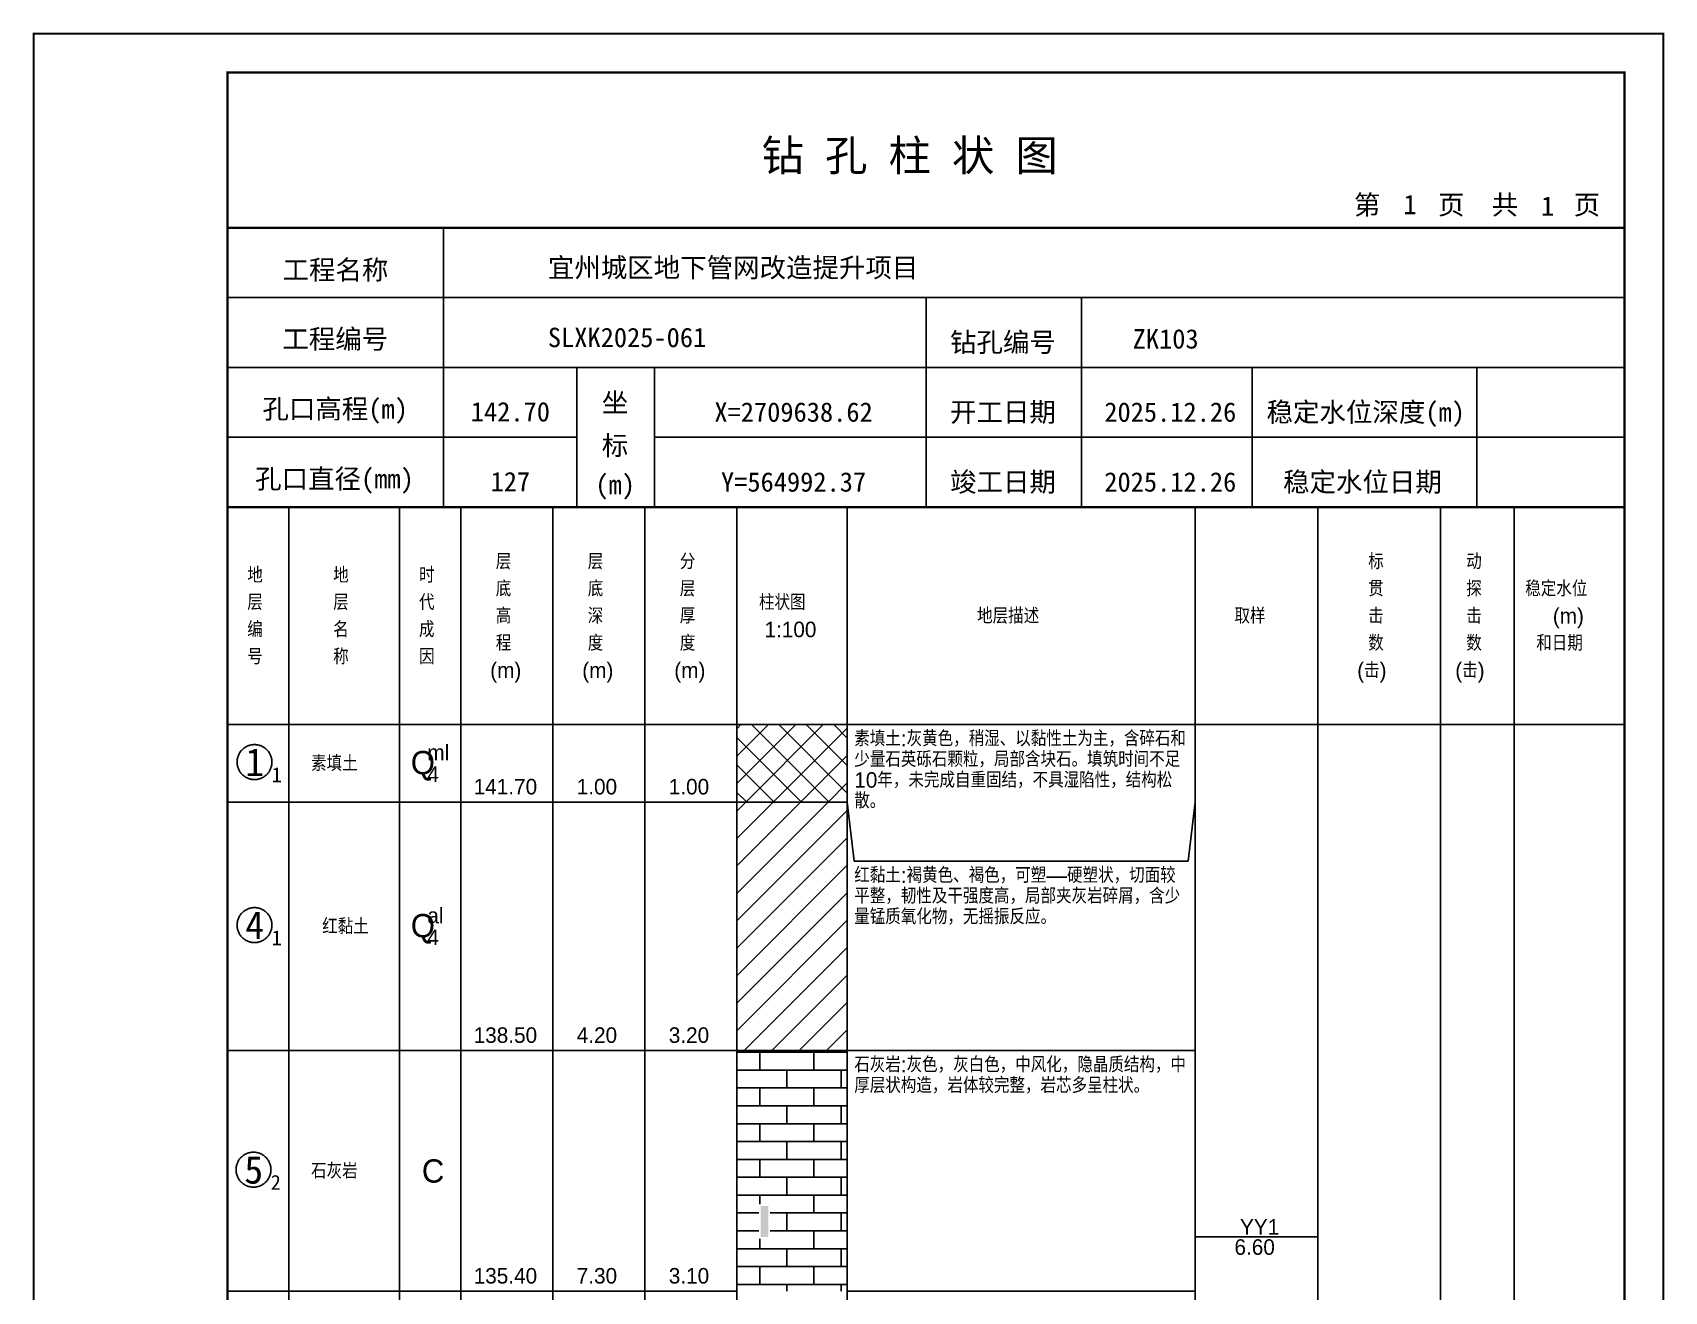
# Model space of a CAD drawing. Header units: millimetres. Extents: x 12489 to 89920, y 4630 to 4927.
# Drawn here: x 57369.3 to 57579.6, y 4764.7 to 4926.8 of the extents above; entities that cross this region are included whole.
import ezdxf
from ezdxf.enums import TextEntityAlignment as Align

# ---------------------------------------------------------------- set-up
doc = ezdxf.new("R2010")
doc.units = ezdxf.units.MM
doc.layers.add('ZZT_TC', color=7, linetype='Continuous')
doc.styles.add('成果图图块', font='', dxfattribs={"height": 2.5})
doc.styles.add('成果图模板', font='')
doc.styles.add('成果图模板标题', font='simhei.ttf')
doc.styles.add('成果图表体', font='Comfont.shx', dxfattribs={"height": 2, "bigfont": 'Hztxt12a.shx'})
doc.styles.get('成果图图块').set_extended_font_data('FangSong_GB2312')
doc.styles.get('成果图模板').set_extended_font_data('FangSong_GB2312')

# ---------------------------------------------------------------- blocks, each defined once
blk = doc.blocks.new('DCBH-1-1-1397', base_point=(0.3, -0.11))
at = {"layer": 'ZZT_TC', "color": 7}
blk.add_polyline3d([(-0.19, 2.31, 0), (-0.3, 2.31, 0), (-0.41, 2.3, 0), (-0.52, 2.29, 0), (-0.63, 2.27, 0), (-0.73, 2.24, 0), (-0.84, 2.21, 0), (-0.95, 2.18, 0), (-1.05, 2.14, 0), (-1.15, 2.09, 0), (-1.25, 2.04, 0), (-1.35, 1.99, 0), (-1.44, 1.93, 0), (-1.53, 1.87, 0), (-1.62, 1.8, 0), (-1.7, 1.73, 0), (-1.78, 1.65, 0), (-1.86, 1.57, 0), (-1.93, 1.49, 0), (-2, 1.4, 0), (-2.06, 1.31, 0), (-2.12, 1.22, 0), (-2.17, 1.12, 0), (-2.22, 1.02, 0), (-2.27, 0.92, 0), (-2.31, 0.82, 0), (-2.34, 0.71, 0), (-2.37, 0.61, 0), (-2.4, 0.5, 0), (-2.41, 0.39, 0), (-2.43, 0.28, 0), (-2.44, 0.17, 0), (-2.44, 0.06, 0), (-2.44, -0.05, 0), (-2.43, -0.16, 0), (-2.41, -0.27, 0), (-2.4, -0.38, 0), (-2.37, -0.49, 0), (-2.34, -0.6, 0), (-2.31, -0.7, 0), (-2.27, -0.8, 0), (-2.22, -0.9, 0), (-2.17, -1, 0), (-2.12, -1.1, 0), (-2.06, -1.19, 0), (-2, -1.28, 0), (-1.93, -1.37, 0), (-1.86, -1.45, 0), (-1.78, -1.53, 0), (-1.7, -1.61, 0), (-1.62, -1.68, 0), (-1.53, -1.75, 0), (-1.44, -1.81, 0), (-1.35, -1.87, 0), (-1.25, -1.93, 0), (-1.15, -1.98, 0), (-1.05, -2.02, 0), (-0.95, -2.06, 0), (-0.84, -2.1, 0), (-0.73, -2.13, 0), (-0.63, -2.15, 0), (-0.52, -2.17, 0), (-0.41, -2.18, 0), (-0.3, -2.19, 0), (-0.19, -2.19, 0), (-0.08, -2.19, 0), (0.03, -2.18, 0), (0.14, -2.17, 0), (0.25, -2.15, 0), (0.36, -2.13, 0), (0.47, -2.1, 0), (0.57, -2.06, 0), (0.67, -2.02, 0), (0.77, -1.98, 0), (0.87, -1.93, 0), (0.97, -1.87, 0), (1.06, -1.81, 0), (1.15, -1.75, 0), (1.24, -1.68, 0), (1.32, -1.61, 0), (1.4, -1.53, 0), (1.48, -1.45, 0), (1.55, -1.37, 0), (1.62, -1.28, 0), (1.68, -1.19, 0), (1.74, -1.1, 0), (1.8, -1, 0), (1.85, -0.9, 0), (1.89, -0.8, 0), (1.93, -0.7, 0), (1.97, -0.6, 0), (2, -0.49, 0), (2.02, -0.38, 0), (2.04, -0.27, 0), (2.05, -0.16, 0), (2.06, -0.05, 0), (2.06, 0.06, 0), (2.06, 0.17, 0), (2.05, 0.28, 0), (2.04, 0.39, 0), (2.02, 0.5, 0), (2, 0.61, 0), (1.97, 0.71, 0), (1.93, 0.82, 0), (1.89, 0.92, 0), (1.85, 1.02, 0), (1.8, 1.12, 0), (1.74, 1.22, 0), (1.68, 1.31, 0), (1.62, 1.4, 0), (1.55, 1.49, 0), (1.48, 1.57, 0), (1.4, 1.65, 0), (1.32, 1.73, 0), (1.24, 1.8, 0), (1.15, 1.87, 0), (1.06, 1.93, 0), (0.97, 1.99, 0), (0.87, 2.04, 0), (0.77, 2.09, 0), (0.67, 2.14, 0), (0.57, 2.18, 0), (0.47, 2.21, 0), (0.36, 2.24, 0), (0.25, 2.27, 0), (0.14, 2.29, 0), (0.03, 2.3, 0), (-0.08, 2.31, 0), (-0.19, 2.31, 0)], dxfattribs=at)
at = {"style": '成果图图块'}
blk.add_text('1', height=3.57, dxfattribs=at).set_placement((-0.16, -1.74), align=Align.CENTER)
blk.add_text('1', height=1.91, dxfattribs=at).set_placement((2.03, -2.53))
blk = doc.blocks.new('DCBH-1-1-1398', base_point=(0.3, -0.11))
at = {"layer": 'ZZT_TC', "color": 7}
blk.add_polyline3d([(-0.19, 2.31, 0), (-0.3, 2.31, 0), (-0.41, 2.3, 0), (-0.52, 2.29, 0), (-0.63, 2.27, 0), (-0.73, 2.24, 0), (-0.84, 2.21, 0), (-0.95, 2.18, 0), (-1.05, 2.14, 0), (-1.15, 2.09, 0), (-1.25, 2.04, 0), (-1.35, 1.99, 0), (-1.44, 1.93, 0), (-1.53, 1.87, 0), (-1.62, 1.8, 0), (-1.7, 1.73, 0), (-1.78, 1.65, 0), (-1.86, 1.57, 0), (-1.93, 1.49, 0), (-2, 1.4, 0), (-2.06, 1.31, 0), (-2.12, 1.22, 0), (-2.17, 1.12, 0), (-2.22, 1.02, 0), (-2.27, 0.92, 0), (-2.31, 0.82, 0), (-2.34, 0.71, 0), (-2.37, 0.61, 0), (-2.4, 0.5, 0), (-2.41, 0.39, 0), (-2.43, 0.28, 0), (-2.44, 0.17, 0), (-2.44, 0.06, 0), (-2.44, -0.05, 0), (-2.43, -0.16, 0), (-2.41, -0.27, 0), (-2.4, -0.38, 0), (-2.37, -0.49, 0), (-2.34, -0.6, 0), (-2.31, -0.7, 0), (-2.27, -0.8, 0), (-2.22, -0.9, 0), (-2.17, -1, 0), (-2.12, -1.1, 0), (-2.06, -1.19, 0), (-2, -1.28, 0), (-1.93, -1.37, 0), (-1.86, -1.45, 0), (-1.78, -1.53, 0), (-1.7, -1.61, 0), (-1.62, -1.68, 0), (-1.53, -1.75, 0), (-1.44, -1.81, 0), (-1.35, -1.87, 0), (-1.25, -1.93, 0), (-1.15, -1.98, 0), (-1.05, -2.02, 0), (-0.95, -2.06, 0), (-0.84, -2.1, 0), (-0.73, -2.13, 0), (-0.63, -2.15, 0), (-0.52, -2.17, 0), (-0.41, -2.18, 0), (-0.3, -2.19, 0), (-0.19, -2.19, 0), (-0.08, -2.19, 0), (0.03, -2.18, 0), (0.14, -2.17, 0), (0.25, -2.15, 0), (0.36, -2.13, 0), (0.47, -2.1, 0), (0.57, -2.06, 0), (0.67, -2.02, 0), (0.77, -1.98, 0), (0.87, -1.93, 0), (0.97, -1.87, 0), (1.06, -1.81, 0), (1.15, -1.75, 0), (1.24, -1.68, 0), (1.32, -1.61, 0), (1.4, -1.53, 0), (1.48, -1.45, 0), (1.55, -1.37, 0), (1.62, -1.28, 0), (1.68, -1.19, 0), (1.74, -1.1, 0), (1.8, -1, 0), (1.85, -0.9, 0), (1.89, -0.8, 0), (1.93, -0.7, 0), (1.97, -0.6, 0), (2, -0.49, 0), (2.02, -0.38, 0), (2.04, -0.27, 0), (2.05, -0.16, 0), (2.06, -0.05, 0), (2.06, 0.06, 0), (2.06, 0.17, 0), (2.05, 0.28, 0), (2.04, 0.39, 0), (2.02, 0.5, 0), (2, 0.61, 0), (1.97, 0.71, 0), (1.93, 0.82, 0), (1.89, 0.92, 0), (1.85, 1.02, 0), (1.8, 1.12, 0), (1.74, 1.22, 0), (1.68, 1.31, 0), (1.62, 1.4, 0), (1.55, 1.49, 0), (1.48, 1.57, 0), (1.4, 1.65, 0), (1.32, 1.73, 0), (1.24, 1.8, 0), (1.15, 1.87, 0), (1.06, 1.93, 0), (0.97, 1.99, 0), (0.87, 2.04, 0), (0.77, 2.09, 0), (0.67, 2.14, 0), (0.57, 2.18, 0), (0.47, 2.21, 0), (0.36, 2.24, 0), (0.25, 2.27, 0), (0.14, 2.29, 0), (0.03, 2.3, 0), (-0.08, 2.31, 0), (-0.19, 2.31, 0)], dxfattribs=at)
at = {"style": '成果图图块'}
blk.add_text('4', height=3.57, dxfattribs=at).set_placement((-0.16, -1.74), align=Align.CENTER)
blk.add_text('1', height=1.91, dxfattribs=at).set_placement((2.03, -2.53))
blk = doc.blocks.new('DCBH-1-1-1399', base_point=(0.43, -0.11))
at = {"layer": 'ZZT_TC', "color": 7}
blk.add_polyline3d([(-0.19, 2.31, 0), (-0.3, 2.31, 0), (-0.41, 2.3, 0), (-0.52, 2.29, 0), (-0.63, 2.27, 0), (-0.73, 2.24, 0), (-0.84, 2.21, 0), (-0.95, 2.18, 0), (-1.05, 2.14, 0), (-1.15, 2.09, 0), (-1.25, 2.04, 0), (-1.35, 1.99, 0), (-1.44, 1.93, 0), (-1.53, 1.87, 0), (-1.62, 1.8, 0), (-1.7, 1.73, 0), (-1.78, 1.65, 0), (-1.86, 1.57, 0), (-1.93, 1.49, 0), (-2, 1.4, 0), (-2.06, 1.31, 0), (-2.12, 1.22, 0), (-2.17, 1.12, 0), (-2.22, 1.02, 0), (-2.27, 0.92, 0), (-2.31, 0.82, 0), (-2.34, 0.71, 0), (-2.37, 0.61, 0), (-2.4, 0.5, 0), (-2.41, 0.39, 0), (-2.43, 0.28, 0), (-2.44, 0.17, 0), (-2.44, 0.06, 0), (-2.44, -0.05, 0), (-2.43, -0.16, 0), (-2.41, -0.27, 0), (-2.4, -0.38, 0), (-2.37, -0.49, 0), (-2.34, -0.6, 0), (-2.31, -0.7, 0), (-2.27, -0.8, 0), (-2.22, -0.9, 0), (-2.17, -1, 0), (-2.12, -1.1, 0), (-2.06, -1.19, 0), (-2, -1.28, 0), (-1.93, -1.37, 0), (-1.86, -1.45, 0), (-1.78, -1.53, 0), (-1.7, -1.61, 0), (-1.62, -1.68, 0), (-1.53, -1.75, 0), (-1.44, -1.81, 0), (-1.35, -1.87, 0), (-1.25, -1.93, 0), (-1.15, -1.98, 0), (-1.05, -2.02, 0), (-0.95, -2.06, 0), (-0.84, -2.1, 0), (-0.73, -2.13, 0), (-0.63, -2.15, 0), (-0.52, -2.17, 0), (-0.41, -2.18, 0), (-0.3, -2.19, 0), (-0.19, -2.19, 0), (-0.08, -2.19, 0), (0.03, -2.18, 0), (0.14, -2.17, 0), (0.25, -2.15, 0), (0.36, -2.13, 0), (0.47, -2.1, 0), (0.57, -2.06, 0), (0.67, -2.02, 0), (0.77, -1.98, 0), (0.87, -1.93, 0), (0.97, -1.87, 0), (1.06, -1.81, 0), (1.15, -1.75, 0), (1.24, -1.68, 0), (1.32, -1.61, 0), (1.4, -1.53, 0), (1.48, -1.45, 0), (1.55, -1.37, 0), (1.62, -1.28, 0), (1.68, -1.19, 0), (1.74, -1.1, 0), (1.8, -1, 0), (1.85, -0.9, 0), (1.89, -0.8, 0), (1.93, -0.7, 0), (1.97, -0.6, 0), (2, -0.49, 0), (2.02, -0.38, 0), (2.04, -0.27, 0), (2.05, -0.16, 0), (2.06, -0.05, 0), (2.06, 0.06, 0), (2.06, 0.17, 0), (2.05, 0.28, 0), (2.04, 0.39, 0), (2.02, 0.5, 0), (2, 0.61, 0), (1.97, 0.71, 0), (1.93, 0.82, 0), (1.89, 0.92, 0), (1.85, 1.02, 0), (1.8, 1.12, 0), (1.74, 1.22, 0), (1.68, 1.31, 0), (1.62, 1.4, 0), (1.55, 1.49, 0), (1.48, 1.57, 0), (1.4, 1.65, 0), (1.32, 1.73, 0), (1.24, 1.8, 0), (1.15, 1.87, 0), (1.06, 1.93, 0), (0.97, 1.99, 0), (0.87, 2.04, 0), (0.77, 2.09, 0), (0.67, 2.14, 0), (0.57, 2.18, 0), (0.47, 2.21, 0), (0.36, 2.24, 0), (0.25, 2.27, 0), (0.14, 2.29, 0), (0.03, 2.3, 0), (-0.08, 2.31, 0), (-0.19, 2.31, 0)], dxfattribs=at)
at = {"style": '成果图图块'}
blk.add_text('5', height=3.57, dxfattribs=at).set_placement((-0.16, -1.74), align=Align.CENTER)
blk.add_text('2', height=1.91, dxfattribs=at).set_placement((2.03, -2.53))
blk = doc.blocks.new('gkqy3.dwg', base_point=(0, -2))
blk.add_wipeout([(-0.7, -2.2), (0.7, -2.2), (0.7, 2.2), (-0.7, 2.2)])
at = {"color": 7}
blk.add_solid([(-0.5, -2), (0.5, -2), (-0.5, 2), (0.5, 2)], dxfattribs=at)
blk = doc.blocks.new('钻孔柱状图路桥昇龙制图梁世成校核莫家里.dwg205', base_point=(25, 236))
for p, q in [((52.82, 236), (52.82, 272)), ((25, 263), (205, 263)), ((115, 236), (115, 263)), ((135, 236), (135, 263)), ((25, 254), (205, 254)), ((70, 236), (70, 254)), ((80, 236), (80, 254)), ((157, 236), (157, 254)), ((185.95, 236), (185.95, 254)), ((25, 245), (70, 245)), ((80, 245), (205, 245))]:
    blk.add_line(p, q)
for points, const_width in [([(0, 0), (210, 0), (210, 297), (0, 297)], 0.25), ([(25, 5), (205, 5), (205, 292), (25, 292)], 0.3)]:
    blk.add_lwpolyline(points, close=True, dxfattribs=dict(const_width=const_width))
at = {"const_width": 0.3}
for points in [[(25, 272), (205, 272)], [(25, 236), (205, 236)]]:
    blk.add_lwpolyline(points, dxfattribs=at)
for s, height, style, p in [('钻 孔 柱 状 图', 4, '成果图模板标题', (93.8, 279.31)), ('第', 2.5, '成果图模板', (170.12, 273.7)), ('页', 2.5, '成果图模板', (180.96, 273.7)), ('共', 2.5, '成果图模板', (187.88, 273.7)), ('页', 2.5, '成果图模板', (198.44, 273.7)), ('工程名称', 2.5, '成果图模板', (32.07, 265.32)), ('宜州城区地下管网改造提升项目', 2.5, '成果图模板', (66.26, 265.61)), ('工程编号', 2.5, '成果图模板', (32.05, 256.41)), ('SLXK2025-061', 2.5, '成果图模板', (66.26, 256.61)), ('钻孔编号', 2.5, '成果图模板', (118.08, 256)), ('ZK103', 2.5, '成果图模板', (141.61, 256.43)), ('孔口高程(m)', 2.5, '成果图模板', (29.48, 247.41)), ('坐', 2.5, '成果图模板', (73.21, 248.24)), ('开工日期', 2.5, '成果图模板', (118.08, 247)), ('稳定水位深度(m)', 2.5, '成果图模板', (158.86, 247)), ('标', 2.5, '成果图模板', (73.21, 242.7)), ('孔口直径(mm)', 2.5, '成果图模板', (28.54, 238.41)), ('(m) ', 2.5, '成果图模板', (72.38, 237.65)), ('竣工日期', 2.5, '成果图模板', (118.08, 238)), ('稳定水位日期', 2.5, '成果图模板', (160.99, 238))]:
    blk.add_text(s, height=height, dxfattribs=dict(style=style)).set_placement(p)
at = {"style": '成果图模板'}
for s, p in [('1', (177.35, 273.74)), ('1', (195.08, 273.53)), ('142.70', (61.43, 247.04)), ('X=2709638.62', (97.92, 247)), ('2025.12.26', (146.46, 247)), ('127', (61.43, 238.04)), ('Y=564992.37', (97.92, 238)), ('2025.12.26', (146.46, 238))]:
    blk.add_text(s, height=2.5, dxfattribs=at).set_placement(p, align=Align.CENTER)

msp = doc.modelspace()

# ---------------------------------------------------------------- hatches: boundary and pattern name
at = {"linetype": 'Continuous'}
h = msp.add_hatch(dxfattribs=at)
h.set_pattern_fill('GKSTT', scale=0.5, style=0, pattern_type=2)
h.set_pattern_definition([(45, (0, 0), (-1.76776695, 1.76776695), []), (135, (0, 0), (-1.76776695, -1.76776695), [])])
h.paths.add_polyline_path([(57460.06, 4827.71), (57474.29, 4827.71), (57474.29, 4837.71), (57460.06, 4837.71)])
h = msp.add_hatch(dxfattribs=at)
h.set_pattern_fill('GKNXT', scale=0.5, style=0, pattern_type=2)
h.set_pattern_definition([(45, (0, 0), (-1.76776695, 1.76776695), [])])
h.paths.add_polyline_path([(57460.06, 4795.71), (57474.29, 4795.71), (57474.29, 4827.71), (57460.06, 4827.71)])
h = msp.add_hatch(dxfattribs=at)
h.set_pattern_fill('GKSHY', scale=0.5, style=0, pattern_type=2)
h.set_pattern_definition([(0, (0, 0), (0, 2.3), []), (90, (0, 0), (-3.5, 2.3), [2.3, -2.3])])
h.paths.add_polyline_path([(57460.06, 4764.71), (57474.29, 4764.71), (57474.29, 4795.71), (57460.06, 4795.71)])

# ---------------------------------------------------------------- linework, layer by layer
at = {"color": 0}
for p, q in [((57394.45, 4837.71), (57402.35, 4837.71)), ((57394.45, 4827.71), (57394.45, 4837.71)), ((57402.35, 4827.71), (57402.35, 4837.71)), ((57394.45, 4827.71), (57402.35, 4827.71)), ((57394.45, 4827.71), (57402.35, 4827.71)), ((57394.45, 4795.71), (57394.45, 4827.71)), ((57402.35, 4795.71), (57402.35, 4827.71)), ((57394.45, 4795.71), (57402.35, 4795.71)), ((57394.45, 4795.71), (57402.35, 4795.71)), ((57394.45, 4764.71), (57394.45, 4795.71)), ((57402.35, 4764.71), (57402.35, 4795.71)), ((57394.45, 4764.71), (57402.35, 4764.71))]:
    msp.add_line(p, q, dxfattribs=at)
for points in [[(57394.45, 4865.71), (57402.35, 4865.71)], [(57394.45, 4837.71), (57394.45, 4865.71)], [(57402.35, 4837.71), (57402.35, 4865.71)], [(57402.35, 4865.71), (57416.58, 4865.71)], [(57402.35, 4837.71), (57402.35, 4865.71)], [(57416.58, 4837.71), (57416.58, 4865.71)], [(57416.58, 4865.71), (57424.49, 4865.71)], [(57416.58, 4837.71), (57416.58, 4865.71)], [(57424.49, 4837.71), (57424.49, 4865.71)], [(57424.49, 4865.71), (57436.35, 4865.71)], [(57424.49, 4837.71), (57424.49, 4865.71)], [(57436.35, 4837.71), (57436.35, 4865.71)], [(57436.35, 4865.71), (57448.2, 4865.71)], [(57436.35, 4837.71), (57436.35, 4865.71)], [(57448.2, 4837.71), (57448.2, 4865.71)], [(57448.2, 4865.71), (57460.06, 4865.71)], [(57448.2, 4837.71), (57448.2, 4865.71)], [(57460.06, 4837.71), (57460.06, 4865.71)], [(57460.06, 4865.71), (57474.29, 4865.71)], [(57460.06, 4837.71), (57460.06, 4865.71)], [(57474.29, 4837.71), (57474.29, 4865.71)], [(57474.29, 4865.71), (57519.11, 4865.71)], [(57474.29, 4837.71), (57474.29, 4865.71)], [(57519.11, 4837.71), (57519.11, 4865.71)], [(57519.11, 4865.71), (57534.92, 4865.71)], [(57519.11, 4837.71), (57519.11, 4865.71)], [(57534.92, 4837.71), (57534.92, 4865.71)], [(57534.92, 4865.71), (57550.73, 4865.71)], [(57534.92, 4837.71), (57534.92, 4865.71)], [(57550.73, 4837.71), (57550.73, 4865.71)], [(57550.73, 4865.71), (57560.22, 4865.71)], [(57550.73, 4837.71), (57550.73, 4865.71)], [(57560.22, 4837.71), (57560.22, 4865.71)], [(57560.22, 4865.71), (57574.45, 4865.71)], [(57560.22, 4837.71), (57560.22, 4865.71)], [(57574.45, 4837.71), (57574.45, 4865.71)], [(57394.45, 4837.71), (57402.35, 4837.71)], [(57394.45, 4643.71), (57394.45, 4837.71)], [(57394.45, 4837.71), (57402.35, 4837.71)], [(57402.35, 4643.71), (57402.35, 4837.71)], [(57402.35, 4837.71), (57416.58, 4837.71)], [(57402.35, 4643.71), (57402.35, 4837.71)], [(57402.35, 4837.71), (57416.58, 4837.71)], [(57402.35, 4837.71), (57416.58, 4837.71)], [(57402.35, 4827.71), (57402.35, 4837.71)], [(57416.58, 4643.71), (57416.58, 4837.71)], [(57416.58, 4827.71), (57416.58, 4837.71)], [(57416.58, 4837.71), (57424.49, 4837.71)], [(57416.58, 4643.71), (57416.58, 4837.71)], [(57416.58, 4837.71), (57424.49, 4837.71)], [(57416.58, 4837.71), (57424.49, 4837.71)], [(57416.58, 4827.71), (57416.58, 4837.71)], [(57424.49, 4643.71), (57424.49, 4837.71)], [(57424.49, 4827.71), (57424.49, 4837.71)], [(57424.49, 4837.71), (57436.35, 4837.71)], [(57424.49, 4643.71), (57424.49, 4837.71)], [(57424.49, 4837.71), (57436.35, 4837.71)], [(57424.49, 4837.71), (57436.35, 4837.71)], [(57424.49, 4827.71), (57424.49, 4837.71)], [(57436.35, 4643.71), (57436.35, 4837.71)], [(57436.35, 4827.71), (57436.35, 4837.71)], [(57436.35, 4837.71), (57448.2, 4837.71)], [(57436.35, 4643.71), (57436.35, 4837.71)], [(57436.35, 4837.71), (57448.2, 4837.71)], [(57436.35, 4837.71), (57448.2, 4837.71)], [(57436.35, 4827.71), (57436.35, 4837.71)], [(57448.2, 4643.71), (57448.2, 4837.71)], [(57448.2, 4827.71), (57448.2, 4837.71)], [(57448.2, 4837.71), (57460.06, 4837.71)], [(57448.2, 4643.71), (57448.2, 4837.71)], [(57448.2, 4837.71), (57460.06, 4837.71)], [(57448.2, 4837.71), (57460.06, 4837.71)], [(57448.2, 4827.71), (57448.2, 4837.71)], [(57460.06, 4643.71), (57460.06, 4837.71)], [(57460.06, 4827.71), (57460.06, 4837.71)], [(57460.06, 4837.71), (57474.29, 4837.71)], [(57460.06, 4643.71), (57460.06, 4837.71)], [(57460.06, 4837.71), (57474.29, 4837.71)], [(57474.29, 4643.71), (57474.29, 4837.71)], [(57474.29, 4837.71), (57519.11, 4837.71)], [(57474.29, 4643.71), (57474.29, 4837.71)], [(57474.29, 4837.71), (57519.11, 4837.71)], [(57474.29, 4827.71), (57474.29, 4837.71)], [(57519.11, 4643.71), (57519.11, 4837.71)], [(57519.11, 4827.71), (57519.11, 4837.71)], [(57519.11, 4837.71), (57534.92, 4837.71)], [(57519.11, 4643.71), (57519.11, 4837.71)], [(57519.11, 4837.71), (57534.92, 4837.71)], [(57534.92, 4643.71), (57534.92, 4837.71)], [(57534.92, 4837.71), (57550.73, 4837.71)], [(57534.92, 4643.71), (57534.92, 4837.71)], [(57534.92, 4837.71), (57550.73, 4837.71)], [(57550.73, 4643.71), (57550.73, 4837.71)], [(57550.73, 4837.71), (57560.22, 4837.71)], [(57550.73, 4643.71), (57550.73, 4837.71)], [(57550.73, 4837.71), (57560.22, 4837.71)], [(57560.22, 4643.71), (57560.22, 4837.71)], [(57560.22, 4837.71), (57574.45, 4837.71)], [(57560.22, 4643.71), (57560.22, 4837.71)], [(57560.22, 4837.71), (57574.45, 4837.71)], [(57574.45, 4643.71), (57574.45, 4837.71)], [(57402.35, 4827.71), (57416.58, 4827.71)], [(57402.35, 4827.71), (57416.58, 4827.71)], [(57402.35, 4795.71), (57402.35, 4827.71)], [(57416.58, 4795.71), (57416.58, 4827.71)], [(57416.58, 4827.71), (57424.49, 4827.71)], [(57416.58, 4827.71), (57424.49, 4827.71)], [(57416.58, 4795.71), (57416.58, 4827.71)], [(57424.49, 4795.71), (57424.49, 4827.71)], [(57424.49, 4827.71), (57436.35, 4827.71)], [(57424.49, 4827.71), (57436.35, 4827.71)], [(57424.49, 4795.71), (57424.49, 4827.71)], [(57436.35, 4795.71), (57436.35, 4827.71)], [(57436.35, 4827.71), (57448.2, 4827.71)], [(57436.35, 4827.71), (57448.2, 4827.71)], [(57436.35, 4795.71), (57436.35, 4827.71)], [(57448.2, 4795.71), (57448.2, 4827.71)], [(57448.2, 4827.71), (57460.06, 4827.71)], [(57448.2, 4827.71), (57460.06, 4827.71)], [(57448.2, 4795.71), (57448.2, 4827.71)], [(57460.06, 4795.71), (57460.06, 4827.71)], [(57474.29, 4827.71), (57475.19, 4820.11)], [(57474.29, 4795.71), (57474.29, 4827.71)], [(57518.22, 4820.11), (57519.11, 4827.71)], [(57519.11, 4795.71), (57519.11, 4827.71)], [(57475.19, 4820.11), (57518.22, 4820.11)], [(57402.35, 4795.71), (57416.58, 4795.71)], [(57402.35, 4795.71), (57416.58, 4795.71)], [(57402.35, 4764.71), (57402.35, 4795.71)], [(57416.58, 4764.71), (57416.58, 4795.71)], [(57416.58, 4795.71), (57424.49, 4795.71)], [(57416.58, 4795.71), (57424.49, 4795.71)], [(57416.58, 4764.71), (57416.58, 4795.71)], [(57424.49, 4764.71), (57424.49, 4795.71)], [(57424.49, 4795.71), (57436.35, 4795.71)], [(57424.49, 4795.71), (57436.35, 4795.71)], [(57424.49, 4764.71), (57424.49, 4795.71)], [(57436.35, 4764.71), (57436.35, 4795.71)], [(57436.35, 4795.71), (57448.2, 4795.71)], [(57436.35, 4795.71), (57448.2, 4795.71)], [(57436.35, 4764.71), (57436.35, 4795.71)], [(57448.2, 4764.71), (57448.2, 4795.71)], [(57448.2, 4795.71), (57460.06, 4795.71)], [(57448.2, 4795.71), (57460.06, 4795.71)], [(57448.2, 4764.71), (57448.2, 4795.71)], [(57460.06, 4764.71), (57460.06, 4795.71)], [(57474.29, 4795.71), (57519.11, 4795.71)], [(57474.29, 4795.71), (57519.11, 4795.71)], [(57474.29, 4764.71), (57474.29, 4795.71)], [(57519.11, 4764.71), (57519.11, 4795.71)], [(57519.11, 4771.71), (57534.92, 4771.71)], [(57402.35, 4764.71), (57416.58, 4764.71)], [(57416.58, 4764.71), (57424.49, 4764.71)], [(57424.49, 4764.71), (57436.35, 4764.71)], [(57436.35, 4764.71), (57448.2, 4764.71)], [(57448.2, 4764.71), (57460.06, 4764.71)], [(57474.29, 4764.71), (57519.11, 4764.71)]]:
    msp.add_lwpolyline(points, dxfattribs=at)
at = {"color": 7, "flags": 128}
for points in [[(57460.06, 4827.71), (57474.29, 4827.71)], [(57460.06, 4795.71), (57474.29, 4795.71)]]:
    msp.add_lwpolyline(points, dxfattribs=at)

# ---------------------------------------------------------------- block references
for name, p in [('DCBH-1-1-1397', (57398.4, 4832.71)), ('DCBH-1-1-1398', (57398.4, 4811.71)), ('DCBH-1-1-1399', (57398.4, 4780.21))]:
    msp.add_blockref(name, p)

# ---------------------------------------------------------------- texts
at = {"color": 0, "style": '成果图表体'}
for s, height, p in [('层', 2, (57429, 4857.71)), ('层', 2, (57440.85, 4857.71)), ('分', 2, (57452.71, 4857.71)), ('标', 2, (57541.41, 4857.71)), ('动', 2, (57554.05, 4857.71)), ('地', 2, (57396.98, 4855.96)), ('地', 2, (57408.05, 4855.96)), ('时', 2, (57419.11, 4855.96)), ('底', 2, (57429, 4854.21)), ('底', 2, (57440.85, 4854.21)), ('层', 2, (57452.71, 4854.21)), ('贯', 2, (57541.41, 4854.21)), ('探', 2, (57554.05, 4854.21)), ('稳定水位', 2, (57561.65, 4854.21)), ('层', 2, (57396.98, 4852.46)), ('层', 2, (57408.05, 4852.46)), ('代', 2, (57419.11, 4852.46)), ('高', 2, (57429, 4850.71)), ('深', 2, (57440.85, 4850.71)), ('厚', 2, (57452.71, 4850.71)), ('柱状图', 2, (57462.91, 4852.46)), ('地层描述', 2, (57491.02, 4850.71)), ('取样', 2, (57524.18, 4850.71)), ('击', 2, (57541.41, 4850.71)), ('击', 2, (57554.05, 4850.71)), ('(m)', 2, (57565.2, 4850.71)), ('编', 2, (57396.98, 4848.96)), ('名', 2, (57408.05, 4848.96)), ('成', 2, (57419.11, 4848.96)), ('1:100', 2, (57463.62, 4848.96)), ('程', 2, (57429, 4847.21)), ('度', 2, (57440.85, 4847.21)), ('度', 2, (57452.71, 4847.21)), ('数', 2, (57541.41, 4847.21)), ('数', 2, (57554.05, 4847.21)), ('和日期', 2, (57563.07, 4847.21)), ('号', 2, (57396.98, 4845.46)), ('称', 2, (57408.05, 4845.46)), ('因', 2, (57419.11, 4845.46)), ('(m)', 2, (57428.28, 4843.71)), ('(m)', 2, (57440.14, 4843.71)), ('(m)', 2, (57452, 4843.71)), ('(击)', 2, (57539.99, 4843.71)), ('(击)', 2, (57552.63, 4843.71)), ('素填土', 2, (57405.2, 4831.71)), ('Q', 3, (57418.05, 4831.31)), ('ml', 2, (57420.18, 4833.11)), ('4', 2, (57420.18, 4830.31)), ('141.70', 2, (57426.15, 4828.71)), ('1.00', 2, (57439.43, 4828.71)), ('1.00', 2, (57451.29, 4828.71)), ('红黏土', 2, (57406.63, 4810.71)), ('Q', 3, (57418.05, 4810.31)), ('al', 2, (57420.18, 4812.11)), ('4', 2, (57420.18, 4809.31)), ('138.50', 2, (57426.15, 4796.71)), ('4.20', 2, (57439.43, 4796.71)), ('3.20', 2, (57451.29, 4796.71)), ('石灰岩', 2, (57405.2, 4779.21)), ('C', 3, (57419.47, 4778.71)), ('YY1', 2, (57524.89, 4772.01)), ('6.60', 2, (57524.18, 4769.41)), ('135.40', 2, (57426.15, 4765.71)), ('7.30', 2, (57439.43, 4765.71)), ('3.10', 2, (57451.29, 4765.71))]:
    msp.add_text(s, height=height, dxfattribs=at).set_placement(p)
at = {"color": 0, "char_height": 2, "width": 43.0292, "attachment_point": 1, "line_spacing_factor": 0.8, "style": '成果图表体'}
for s, insert in [('素填土:灰黄色，稍湿、以黏性土为主，含碎石和少量石英砾石颗粒，局部含块石。填筑时间不足10年，未完成自重固结，不具湿陷性，结构松散。', (57475.19, 4836.91)), ('红黏土:褐黄色、褐色，可塑—硬塑状，切面较平整，韧性及干强度高，局部夹灰岩碎屑，含少量锰质氧化物，无摇振反应。', (57475.19, 4819.31)), ('石灰岩:灰色，灰白色，中风化，隐晶质结构，中厚层状构造，岩体较完整，岩芯多呈柱状。', (57475.19, 4794.91))]:
    msp.add_mtext(s, dxfattribs=dict(at, insert=insert))

# ---------------------------------------------------------------- next in the draw order: block references
msp.add_blockref('gkqy3.dwg', (57463.62, 4771.71))

# ---------------------------------------------------------------- next in the draw order: block references
msp.add_blockref('钻孔柱状图路桥昇龙制图梁世成校核莫家里.dwg205', (57394.45, 4865.71))

doc.saveas('drawing.dxf')
